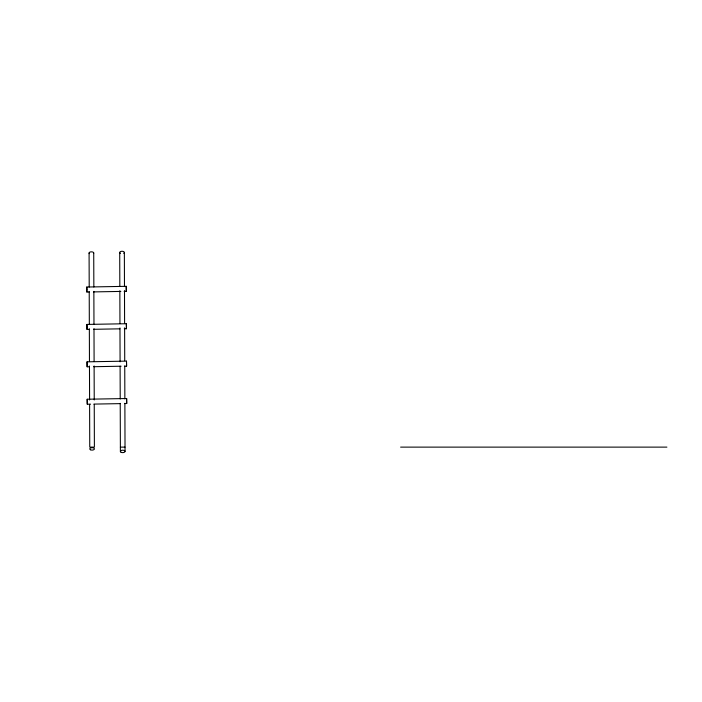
<?xml version="1.0" encoding="UTF-8"?>
<svg xmlns="http://www.w3.org/2000/svg" width="702" height="702" viewBox="0 0 702 702"><rect width="100%" height="100%" fill="white"/><g stroke="black" fill="none" stroke-linecap="round" stroke-linejoin="round"><path stroke-width="1.05" d="M124.14 291.356L126.334 291.321L126.237 286.328L86.802 287.03L86.89 292.023L89.084 291.988M124.263 328.755L126.457 328.72L126.36 323.727L86.925 324.429L87.013 329.396L89.215 329.387M87.03 329.361L86.925 324.429M124.394 366.154L126.588 366.119L126.492 361.126L87.057 361.828L87.136 366.795L89.338 366.777M87.162 366.76L87.066 361.855M124.526 403.553L126.711 403.51L126.623 398.525L87.18 399.227L87.276 404.22L90.558 404.159M87.285 404.15L87.197 399.254M86.89 292.023L86.785 289.636M126.237 286.328L126.334 291.321M126.36 323.727L126.457 328.72M126.492 361.126L126.588 366.119M126.623 398.525L126.711 403.51M93.463 291.909L120.849 291.418M93.594 329.308L119.884 328.834M93.717 366.707L121.104 366.216M93.849 404.098L120.139 403.632M120.375 447.121L125.026 447.121M400.614 447.121L666.9 447.121M86.802 287.03L86.899 289.426M124.359 252.448L124.473 286.328M124.491 290.698L124.596 323.49M124.614 327.86L124.728 360.652M124.745 366.119L124.859 398.903M124.877 403.281L125.035 451.368M119.717 252.527L119.831 286.407M119.849 290.786L119.954 323.569M119.972 327.948L120.086 361.828M120.103 366.198L120.217 398.99M120.226 403.36L120.393 451.447M93.726 252.983L93.849 286.986M93.857 291.374L93.971 324.28M93.989 328.668L94.103 361.574M94.112 365.961L94.235 399.964M94.243 404.352L94.393 447.121L89.751 447.121L89.602 404.37M89.084 253.071L89.207 287.057M89.215 291.444L89.329 324.333M89.347 328.72L89.461 361.609M89.47 365.996L89.593 399.982M89.435 253.668A2.325 1.211 -0.2 0 1 90.742 251.869L91.944 251.851A2.325 1.211 -0.2 0 1 93.664 253.299M120.446 253.369A2.325 1.211 -0.2 0 1 120.349 251.658A2.325 1.211 -0.2 0 1 123.631 251.606A2.325 1.211 -0.2 0 1 123.727 253.317M90.488 449.78A2.325 1.211 -0.2 0 0 94.34 449.175A2.325 1.211 -0.2 0 0 91.409 447.736A2.325 1.211 -0.2 0 0 90.488 449.78M121.121 452.299A2.325 1.211 -0.2 0 0 124.974 451.684A2.325 1.211 -0.2 0 0 122.051 450.254A2.325 1.211 -0.2 0 0 121.121 452.299"/></g></svg>
